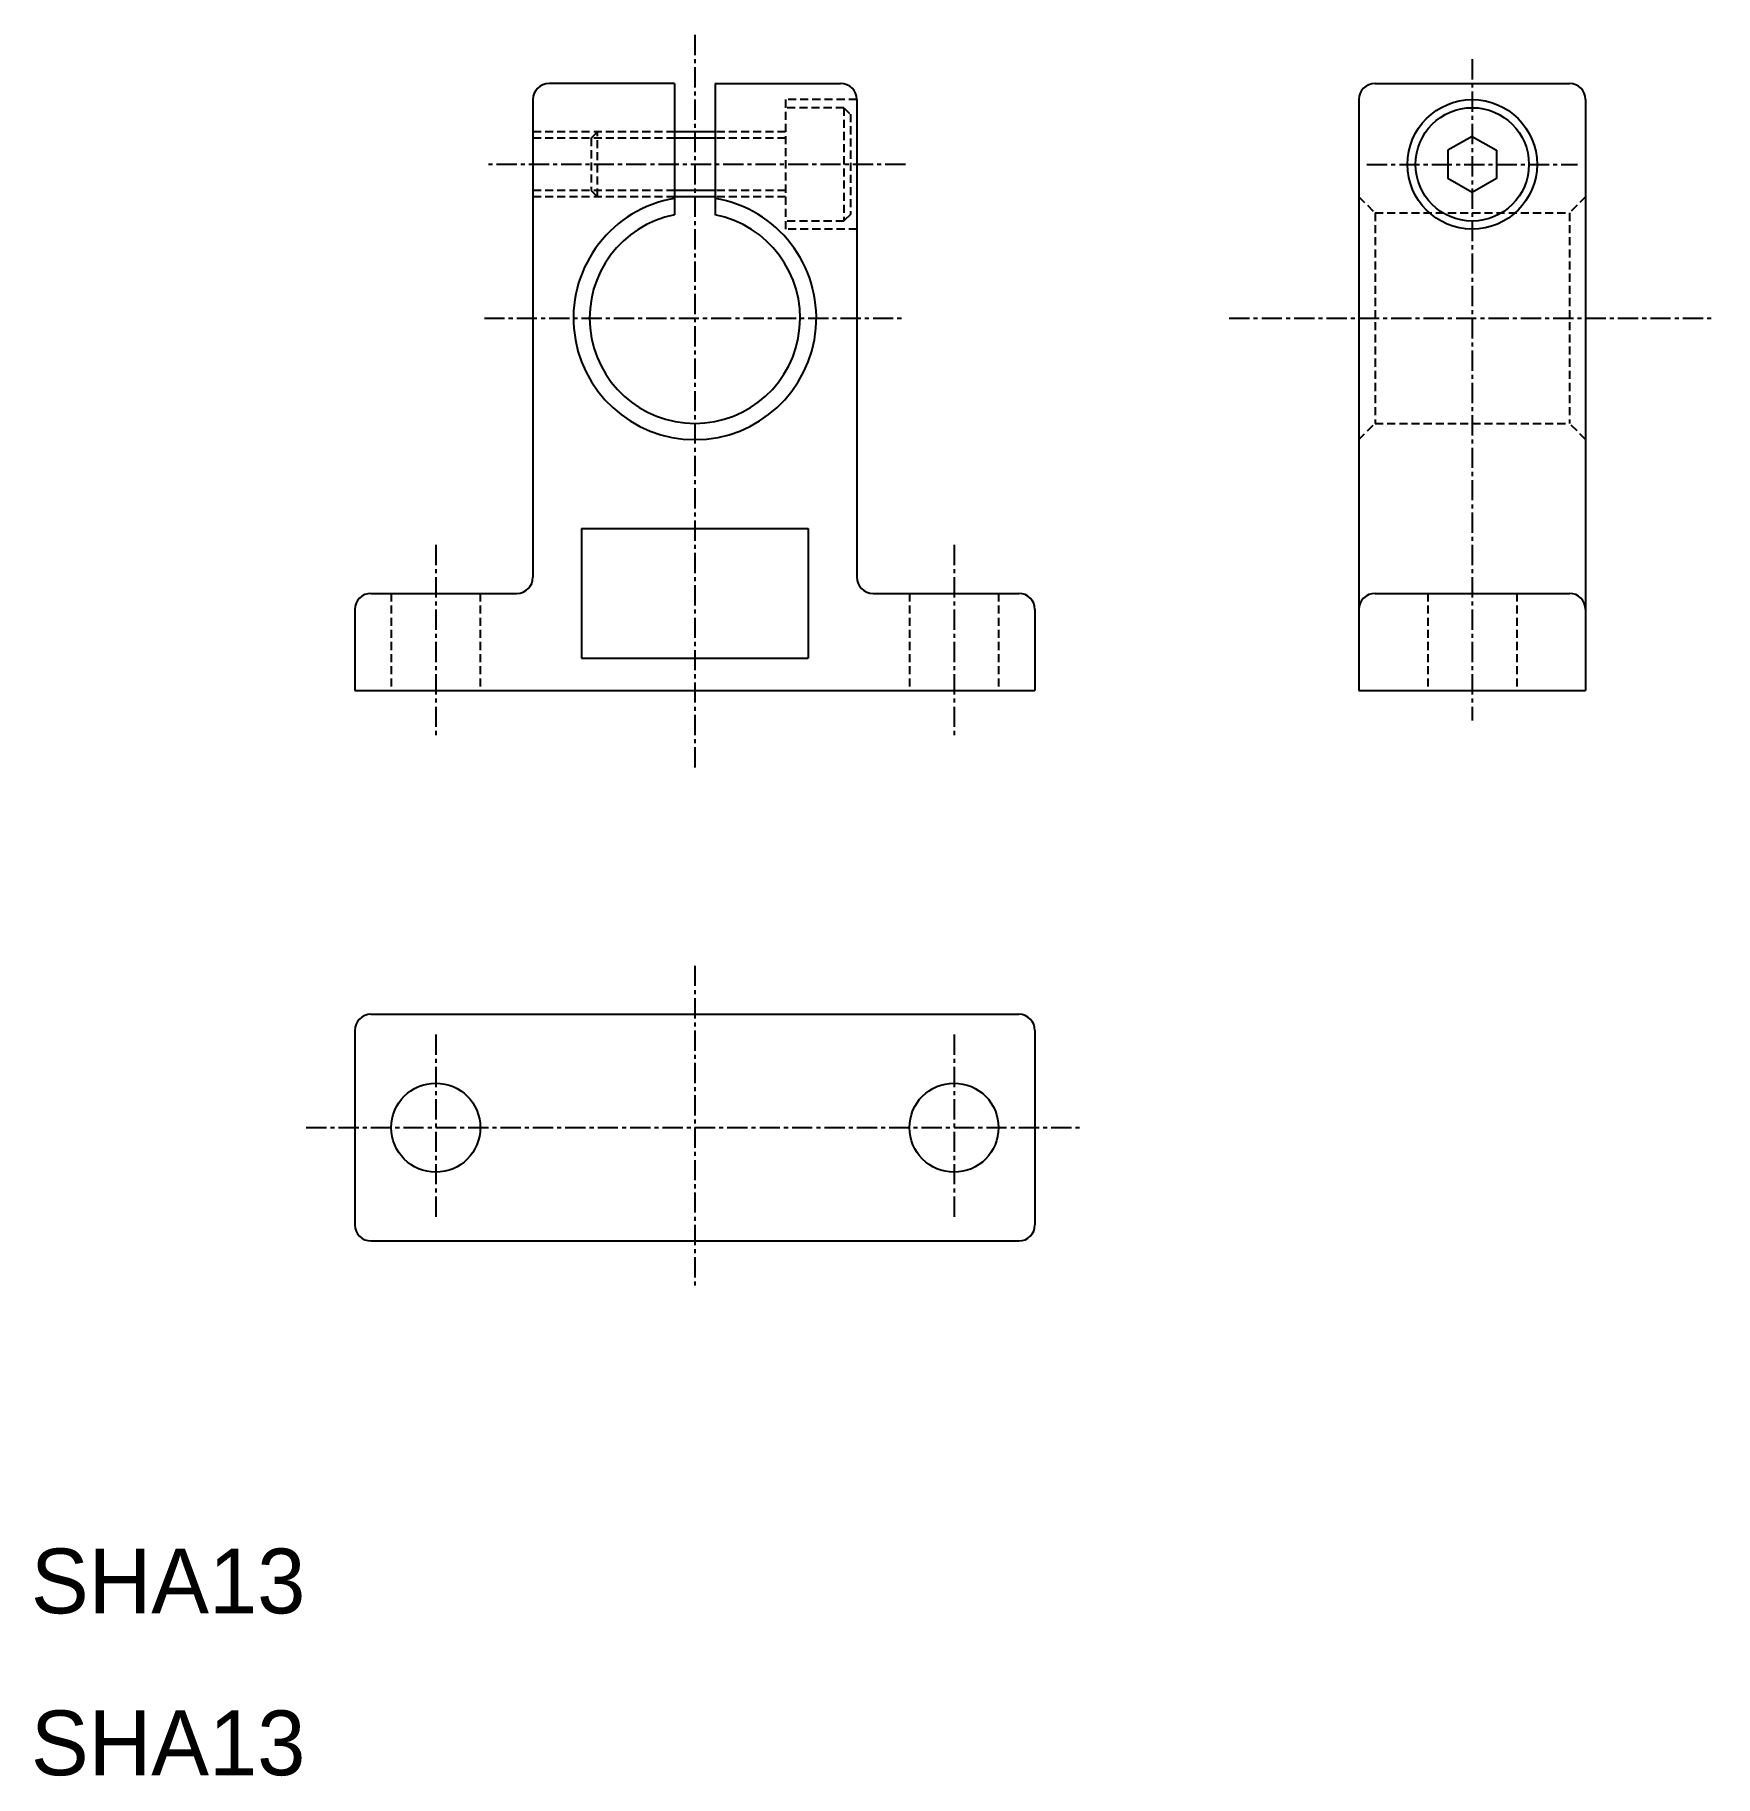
# Model space of a CAD drawing. Extents: x 10 to 114, y 10 to 118.
import ezdxf

# ---------------------------------------------------------------- set-up
doc = ezdxf.new("R2010")
doc.units = 0
doc.linetypes.add('CENTER', pattern=[2, 1.25, -0.25, 0.25, -0.25])
doc.linetypes.add('DASHED', pattern=[0.75, 0.5, -0.25])
doc.layers.get('0').update_dxf_attribs({"linetype": 'CONTINUOUS'})
doc.layers.add('CENTER', color=1, linetype='CENTER')

msp = doc.modelspace()

# ---------------------------------------------------------------- linework, layer by layer
at = {"color": 7, "linetype": 'CONTINUOUS'}
for p, q in [((49.75, 114.5), (42, 114.5)), ((49.75, 114.5), (49.75, 106.38)), ((52.25, 114.5), (60, 114.5)), ((52.25, 114.5), (52.25, 106.38)), ((93, 114.5), (105, 114.5)), ((41, 113.5), (41, 84)), ((61, 113.5), (61, 84)), ((92, 113.5), (92, 77)), ((106, 113.5), (106, 77)), ((99, 111.23), (97.5, 110.37)), ((99, 111.23), (100.5, 110.37)), ((97.5, 110.37), (97.5, 108.63)), ((100.5, 110.37), (100.5, 108.63)), ((99, 107.77), (97.5, 108.63)), ((100.5, 108.63), (99, 107.77)), ((44, 87), (58, 87)), ((44, 87), (44, 79)), ((58, 87), (58, 79)), ((31, 83), (40, 83)), ((62, 83), (71, 83)), ((93, 83), (105, 83)), ((30, 82), (30, 77)), ((72, 82), (72, 77)), ((44, 79), (58, 79)), ((30, 77), (72, 77)), ((92, 77), (106, 77)), ((30, 56), (30, 44)), ((31, 57), (71, 57)), ((72, 56), (72, 44)), ((31, 43), (71, 43))]:
    msp.add_line(p, q, dxfattribs=at)
at = {"color": 3, "linetype": 'DASHED'}
for p, q in [((56.6, 113.5), (56.6, 105.5)), ((61, 113.5), (56.6, 113.5)), ((60.2, 113), (56.6, 113)), ((60.2, 113), (60.2, 106)), ((60.2, 113), (60.6, 112.6)), ((60.6, 112.6), (60.6, 106.4)), ((49.75, 111.5), (41, 111.5)), ((49.75, 111.12), (41, 111.12)), ((44.6, 111.12), (44.98, 111.5)), ((44.6, 111.12), (44.6, 107.88)), ((44.98, 107.5), (44.98, 111.5)), ((56.6, 111.5), (52.25, 111.5)), ((56.6, 111.12), (52.25, 111.12)), ((49.75, 107.88), (41, 107.88)), ((44.6, 107.88), (44.98, 107.5)), ((56.6, 107.88), (52.25, 107.88)), ((49.75, 107.5), (41, 107.5)), ((56.6, 107.5), (52.25, 107.5)), ((92, 107.5), (93, 106.5)), ((93, 106.5), (93, 93.5)), ((93, 106.5), (105, 106.5)), ((106, 107.5), (105, 106.5)), ((105, 106.5), (105, 93.5)), ((60.2, 106), (56.6, 106)), ((61, 105.5), (56.6, 105.5)), ((60.6, 106.4), (60.2, 106)), ((92, 92.5), (93, 93.5)), ((93, 93.5), (105, 93.5)), ((106, 92.5), (105, 93.5)), ((32.25, 83), (32.25, 77)), ((37.75, 83), (37.75, 77)), ((64.25, 83), (64.25, 77)), ((69.75, 83), (69.75, 77)), ((96.25, 83), (96.25, 77)), ((101.75, 83), (101.75, 77))]:
    msp.add_line(p, q, dxfattribs=at)
at = {"color": 3, "linetype": 'CONTINUOUS'}
for p, q in [((52.25, 111.5), (49.75, 111.5)), ((52.25, 111.12), (49.75, 111.12)), ((52.25, 107.88), (49.75, 107.88)), ((52.25, 107.5), (49.75, 107.5))]:
    msp.add_line(p, q, dxfattribs=at)
at = {"color": 7, "linetype": 'CONTINUOUS'}
for centre, radius in [((99, 109.5), 4), ((99, 109.5), 4), ((99, 109.5), 3.5), ((35, 50), 2.75), ((67, 50), 2.75)]:
    msp.add_circle(centre, radius, dxfattribs=at)
for centre, radius, start, end in [((42, 113.5), 1, 90, 180), ((60, 113.5), 1, 0, 90), ((93, 113.5), 1, 90, 180), ((105, 113.5), 1, 0, 90), ((51, 100), 7.5, 99.5941, 80.4059), ((51, 100), 6.5, 101.0875, 78.9125), ((40, 84), 1, 270, 0), ((62, 84), 1, 180, 270), ((31, 82), 1, 90, 180), ((71, 82), 1, 0, 90), ((93, 82), 1, 90, 180), ((105, 82), 1, 0, 90), ((31, 56), 1, 90, 180), ((71, 56), 1, 0, 90), ((31, 44), 1, 180, 270), ((71, 44), 1, 270, 0)]:
    msp.add_arc(centre, radius, start, end, dxfattribs=at)
at = {"layer": 'CENTER', "color": 1, "linetype": 'CENTER'}
for p, q in [((51, 117.5), (51, 72)), ((99, 116), (99, 75.15)), ((64, 109.5), (38, 109.5)), ((92.5, 109.5), (105.5, 109.5)), ((38, 100), (64, 100)), ((84, 100), (114, 100)), ((35, 86), (35, 74)), ((67, 86), (67, 74)), ((51, 60), (51, 40)), ((35, 55.75), (35, 44.25)), ((67, 55.75), (67, 44.25)), ((27, 50), (75, 50))]:
    msp.add_line(p, q, dxfattribs=at)

# ---------------------------------------------------------------- texts
at = {"color": 7, "linetype": 'CONTINUOUS'}
for p in [(10, 20), (10, 10)]:
    msp.add_text('SHA13', height=4, dxfattribs=at).set_placement(p)

doc.saveas('drawing.dxf')
